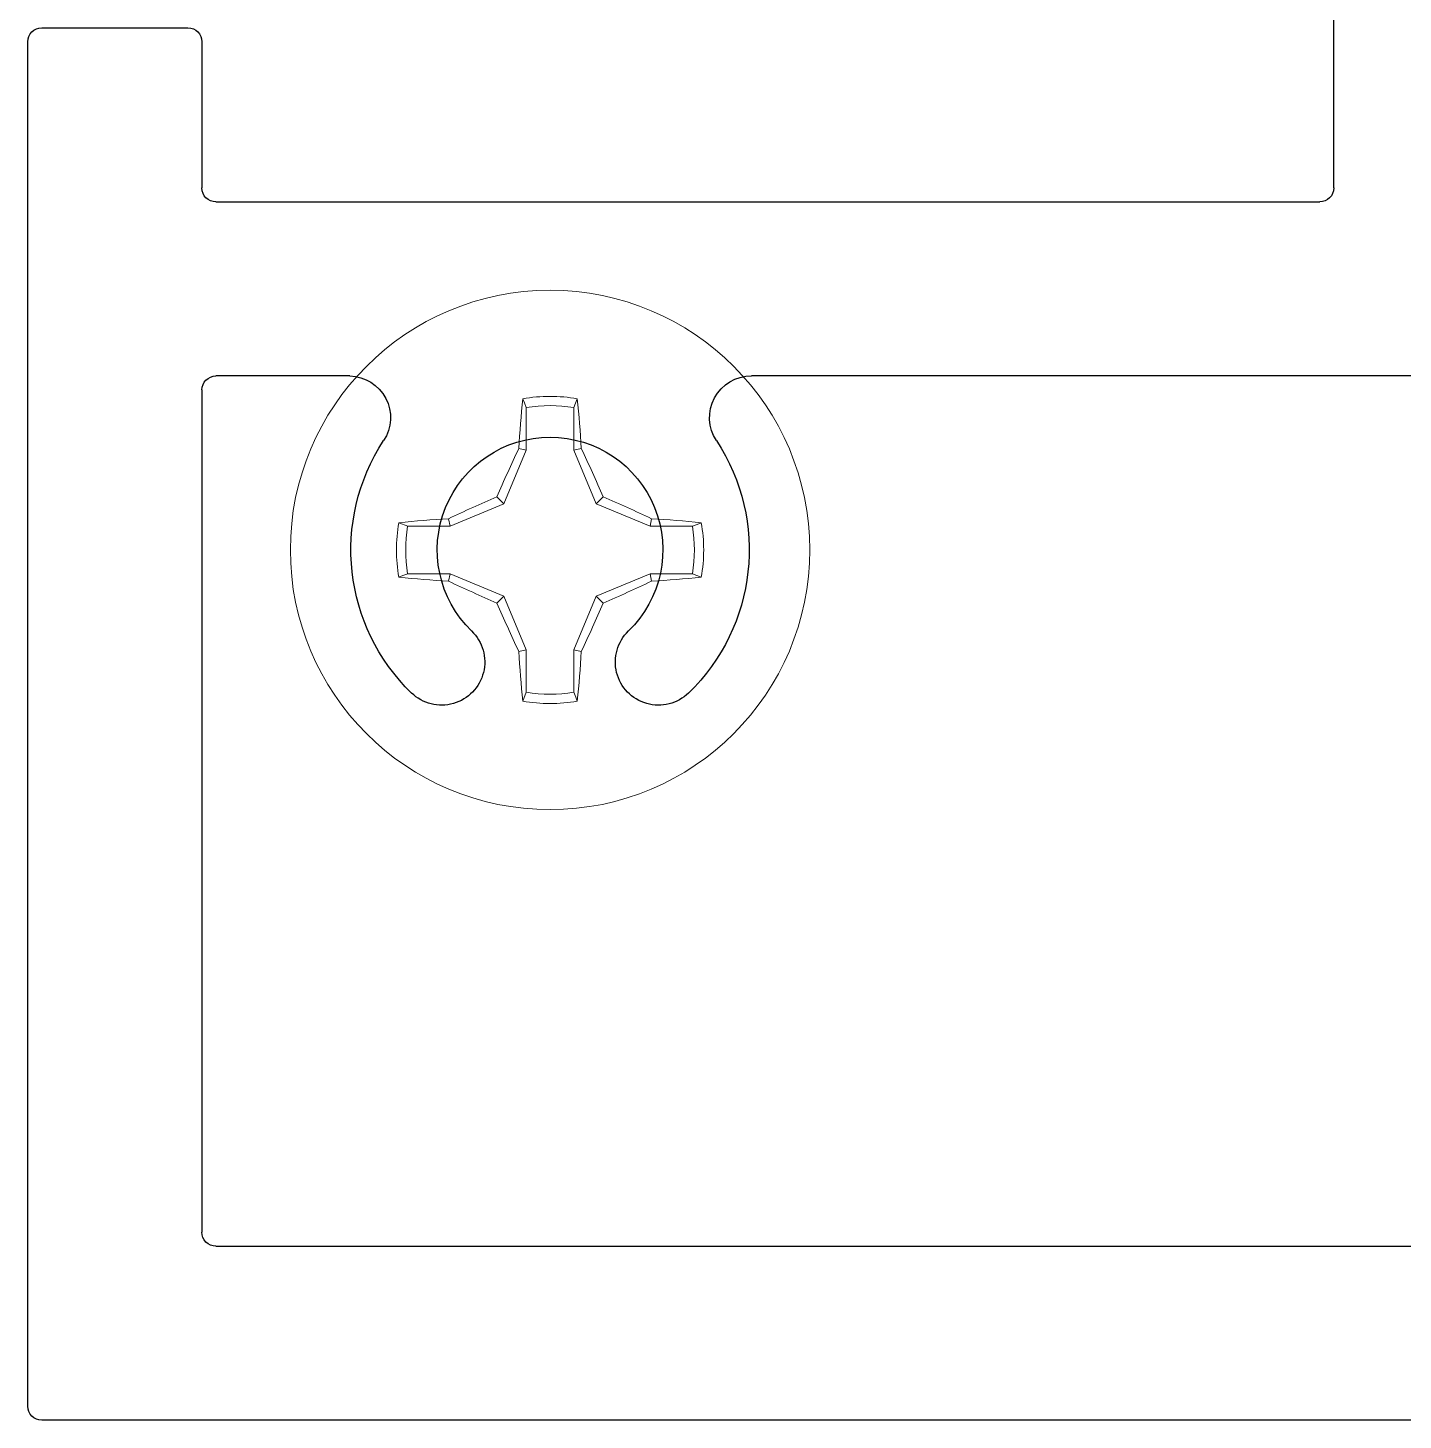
# Model space of a CAD drawing. Extents: x -82 to 113, y -82 to 93.
# Drawn here: x 15.782 to 16.77, y 88.074 to 89.074 of the extents above; entities that cross this region are included whole.
import ezdxf

# ---------------------------------------------------------------- set-up
doc = ezdxf.new("R2010")
doc.units = 0
doc.header["$MEASUREMENT"] = 0
doc.layers.get('0').update_dxf_attribs({"linetype": 'CONTINUOUS'})
doc.layers.add('FRAME', color=1, linetype='CONTINUOUS')

# ---------------------------------------------------------------- blocks, each defined once
blk = doc.blocks.new('dfasdf')
at = {"color": 7, "linetype": 'Continuous', "lineweight": 15}
for p, q in [((54.62254, 25.67929), (54.62001, 25.68563)), ((54.62254, 25.67929), (54.62254, 25.64883)), ((54.65664, 25.64883), (54.65664, 25.67929)), ((54.62254, 25.64883), (54.6065, 25.61013)), ((54.62254, 25.64883), (54.61715, 25.6499)), ((54.65664, 25.64883), (54.66202, 25.6499)), ((54.67267, 25.61013), (54.65664, 25.64883)), ((54.6065, 25.61013), (54.5678, 25.59409)), ((54.6065, 25.61013), (54.60144, 25.61519)), ((54.67267, 25.61013), (54.67774, 25.61519)), ((54.71137, 25.59409), (54.67267, 25.61013)), ((54.5678, 25.59409), (54.53734, 25.59409)), ((54.5678, 25.59409), (54.56672, 25.59948)), ((54.71137, 25.59409), (54.71245, 25.59948)), ((54.74183, 25.59409), (54.71137, 25.59409)), ((54.74183, 25.59409), (54.74817, 25.59662)), ((54.53734, 25.55999), (54.531, 25.55747)), ((54.53734, 25.55999), (54.5678, 25.55999)), ((54.5678, 25.55999), (54.56672, 25.55461)), ((54.5678, 25.55999), (54.6065, 25.54396)), ((54.67267, 25.54396), (54.71137, 25.55999)), ((54.71137, 25.55999), (54.71245, 25.55461)), ((54.71137, 25.55999), (54.74183, 25.55999)), ((54.6065, 25.54396), (54.60144, 25.53889)), ((54.6065, 25.54396), (54.62254, 25.50525)), ((54.65664, 25.50525), (54.67267, 25.54396)), ((54.67267, 25.54396), (54.67774, 25.53889)), ((54.62254, 25.50525), (54.61715, 25.50418)), ((54.62254, 25.50525), (54.62254, 25.47479)), ((54.65664, 25.50525), (54.66202, 25.50418)), ((54.65664, 25.47479), (54.65664, 25.50525)), ((54.65664, 25.47479), (54.65916, 25.46845))]:
    blk.add_line(p, q, dxfattribs=at)
at = {"color": 7, "linetype": 'Continuous', "lineweight": 15, "flags": 128}
for points in [[(54.65664, 25.67929), (54.65798, 25.68267), (54.65916, 25.68563)], [(54.53734, 25.59409), (54.53396, 25.59544), (54.531, 25.59662)], [(54.74183, 25.55999), (54.74521, 25.55865), (54.74817, 25.55747)], [(54.62254, 25.47479), (54.62119, 25.47142), (54.62001, 25.46845)]]:
    blk.add_lwpolyline(points, dxfattribs=at)
at = {"color": 7, "linetype": 'Continuous', "lineweight": 15}
blk.add_circle((54.63959, 25.57704), 0.1865, dxfattribs=at)
for centre, radius, start, end in [((55.55924, 25.5924), 0.94384, 174.33102, 176.50696), ((54.63959, 25.57704), 0.11034, 79.78122, 100.21878), ((54.63959, 25.57704), 0.10366, 80.53328, 99.46672), ((53.71993, 25.5924), 0.94384, 3.49304, 5.66898), ((55.69227, 25.14235), 1.18891, 154.72835, 156.56461), ((53.5869, 25.14235), 1.18891, 23.43539, 25.27165), ((55.07428, 24.52436), 1.18891, 113.43539, 115.27165), ((54.20489, 24.52436), 1.18891, 64.72835, 66.56461), ((54.63959, 25.57704), 0.11034, 169.78122, 190.21878), ((54.62423, 24.65739), 0.94384, 93.49304, 95.66898), ((54.63959, 25.57704), 0.10366, 170.53328, 189.46672), ((54.65494, 24.65739), 0.94384, 84.33102, 86.50696), ((54.63959, 25.57704), 0.10366, 350.53328, 9.46672), ((54.63959, 25.57704), 0.11034, 349.78122, 10.21878), ((54.62423, 26.49669), 0.94384, 264.33102, 266.50696), ((55.07428, 26.62973), 1.18891, 244.72835, 246.56461), ((54.20489, 26.62973), 1.18891, 293.43539, 295.27165), ((54.65494, 26.49669), 0.94384, 273.49304, 275.66898), ((55.69227, 26.01174), 1.18891, 203.43539, 205.27165), ((53.5869, 26.01174), 1.18891, 334.72835, 336.56461), ((55.55924, 25.56169), 0.94384, 183.49304, 185.66898), ((53.71993, 25.56169), 0.94384, 354.33102, 356.50696), ((54.63959, 25.57704), 0.10366, 260.53328, 279.46672), ((54.63959, 25.57704), 0.11034, 259.78122, 280.21878)]:
    blk.add_arc(centre, radius, start, end, dxfattribs=at)
blk = doc.blocks.new('3201-2_Nail-Fin_Frame_Component')
for p, q in [((-0.87528, -0.115), (-0.87528, 0.972)), ((0.0525, 0), (-0.0525, 0)), ((-0.0625, -0.01), (-0.0625, -0.115)), ((0.0625, -0.99), (0.0625, -0.01)), ((-0.0725, -0.125), (-0.86528, -0.125)), ((-1.91133, -0.25), (-0.45708, -0.25)), ((-0.16874, -0.25001), (-0.07249, -0.25003)), ((-0.0625, -0.26003), (-0.0625, -0.86499)), ((-0.0725, -0.87499), (-1.52209, -0.87499)), ((-1.9087, -1), (0.0525, -1))]:
    blk.add_line(p, q)
for centre, radius, start, end in [((-0.0525, -0.01), 0.01, 90, 180), ((0.0525, -0.01), 0.01, 0, 90), ((-0.86528, -0.115), 0.01, 180, 270), ((-0.0725, -0.115), 0.01, 270, 0), ((-0.45708, -0.28), 0.03, 326.69245, 90), ((-0.16792, -0.28), 0.03, 91.56224, 213.30755), ((-0.0725, -0.26003), 0.01, 360, 89.96073), ((-0.3125, -0.375), 0.143, 146.69245, 225.93154), ((-0.3125, -0.375), 0.081, 314.06846, 225.93154), ((-0.31253, -0.375), 0.14302, 314.07564, 33.30038), ((-0.3904, -0.45547), 0.031, 225.93154, 45.93154), ((-0.2346, -0.45547), 0.031, 134.06846, 314.06848), ((-0.0725, -0.86499), 0.01, 270, 0.00029), ((0.0525, -0.99), 0.01, 270, 360)]:
    blk.add_arc(centre, radius, start, end)
blk = doc.blocks.new('3209_In-Swing_Nail-Fin_Frame_Assembly')
at = {"xscale": -1}
blk.add_blockref('3201-2_Nail-Fin_Frame_Component', (0, 0), dxfattribs=at)

msp = doc.modelspace()

# ---------------------------------------------------------------- block references
at = {"xscale": -1, "rotation": 359.9999999994975}
msp.add_blockref('dfasdf', (70.79669, 63.12236), dxfattribs=at)
at = {"layer": 'FRAME'}
msp.add_blockref('3209_In-Swing_Nail-Fin_Frame_Assembly', (15.8446, 89.0744), dxfattribs=at)

doc.saveas('drawing.dxf')
